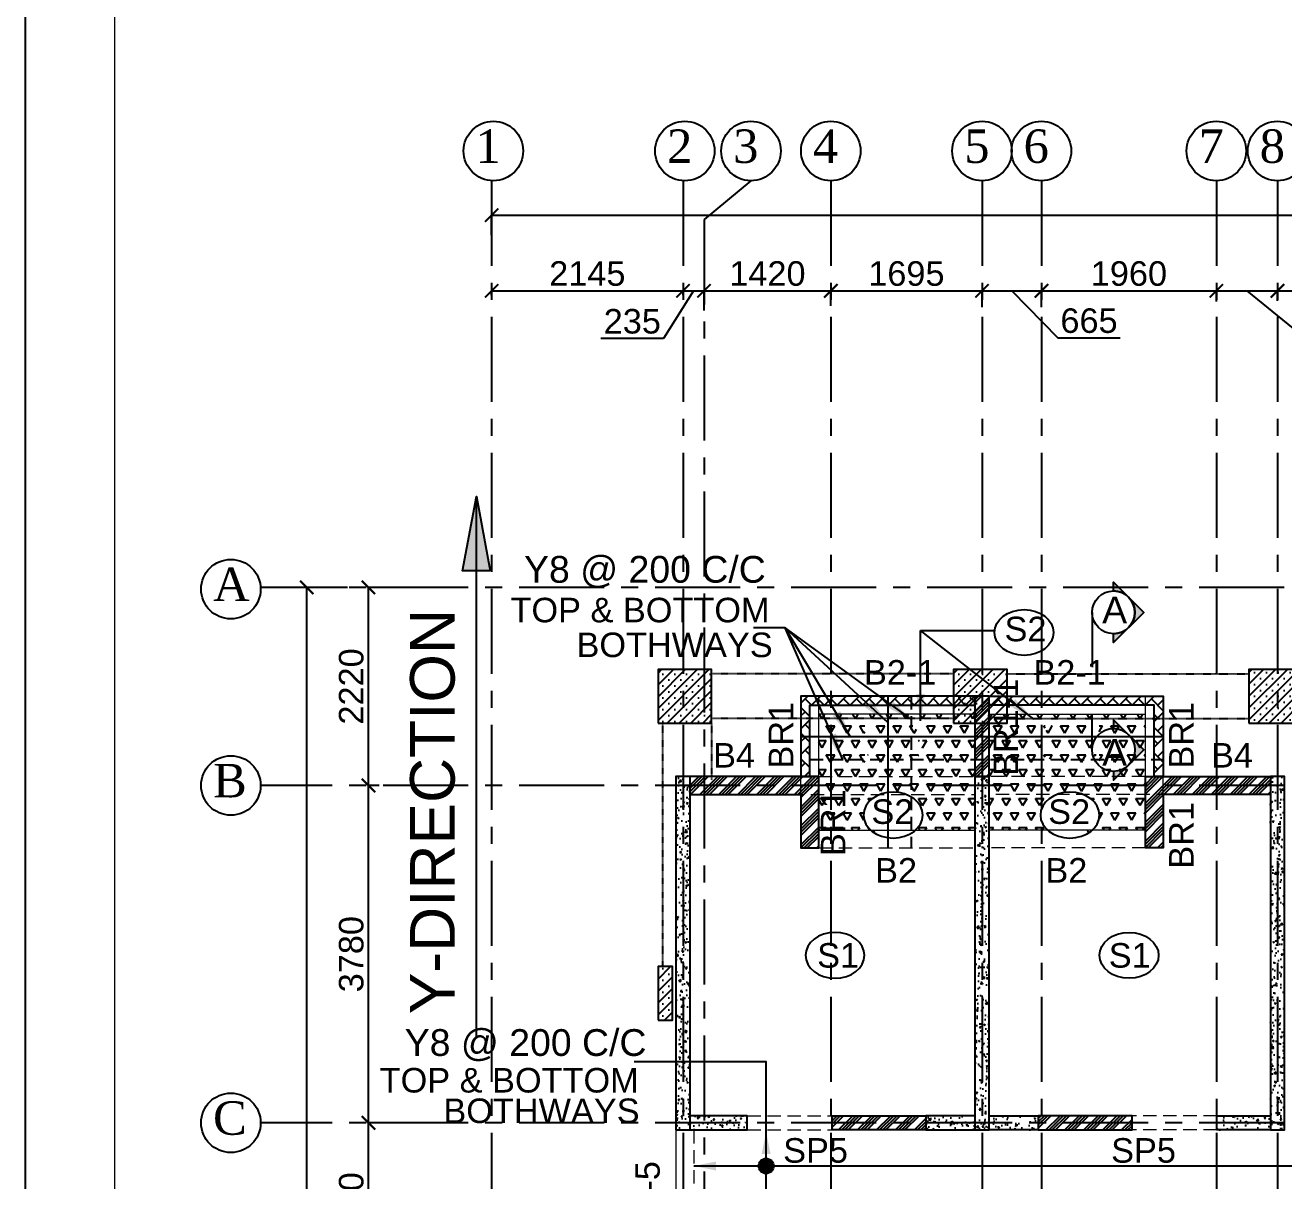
# Model space of a CAD drawing. Header units: inches. Extents: x 278200 to 407749, y -182622 to -96622.
# Drawn here: x 278200 to 292302, y -145623 to -132674 of the extents above; entities that cross this region are included whole.
import ezdxf
from ezdxf.enums import TextEntityAlignment as Align

# ---------------------------------------------------------------- set-up
doc = ezdxf.new("R2010")
doc.units = ezdxf.units.IN
doc.header["$MEASUREMENT"] = 0
for name, pattern in [('CENTER', [50.8, 31.75, -6.35, 6.35, -6.35]), ('DASHED2', [9.525, 6.35, -3.175]), ('Hidden', [3, 2, -1])]:
    doc.linetypes.add(name, pattern=pattern)
for name, color, linetype in [('160 R.C. WALL HAT', 8, 'Continuous'), ('160 R.C.WALL', 6, 'Continuous'), ('2', 5, 'Continuous'), ('5', 2, 'Continuous'), ('AR-Column', 40, 'Continuous'), ('AR-Hidden', 251, 'DASHED2'), ('ARROW', 5, 'Continuous'), ('BAL. PARAPET WALL', 4, 'Continuous'), ('BEAM TEXT', 4, 'Continuous'), ('DIM', 251, 'Continuous'), ('GIRD CIR', 1, 'Continuous'), ('GIRD TEXT', 4, 'Continuous'), ('GRID', 8, 'CENTER'), ('GRID DIM', 4, 'Continuous'), ('NON S.WALL HATCH', 8, 'Continuous'), ('NON STRUC R.C.WALL', 6, 'Continuous'), ('NON.STRUC.R.C.WALLS', 1, 'Continuous'), ('PARAPET WALL', 4, 'Continuous'), ('SEC TXT', 11, 'Continuous'), ('SECOND FLOOR BEAM', 6, 'Continuous'), ('Section', 1, 'Continuous'), ('SLAB ARROW', 5, 'Continuous'), ('SPANRAL BEAM', 3, 'Continuous'), ('SUNKEN', 8, 'Continuous')]:
    doc.layers.add(name, color=color, linetype=linetype)
for name, color, linetype, lineweight in [('BEAMS', 3, 'Continuous', 0), ('JKEC COLHAT', 2, 'Continuous', 20), ('SLAB CIR', 1, 'Continuous', 25), ('SLAB REIN', 31, 'Continuous', 0), ('SLAB TXT', 3, 'Continuous', 0), ('TEXT1', 3, 'Continuous', 20)]:
    doc.layers.add(name, color=color, linetype=linetype, lineweight=lineweight)
doc.styles.add('T 200', font='sanss___.ttf')
doc.styles.add('T200', font='sanss___.ttf', dxfattribs={"height": 275})
doc.styles.add('T300', font='sanss___.ttf', dxfattribs={"height": 350})
doc.styles.add('T400', font='romantic.ttf')
doc.dimstyles.new('T 300', dxfattribs={"dimtxt": 275, "dimasz": 150, "dimexe": 1, "dimexo": 0, "dimgap": 50, "dimtad": 1, "dimdec": 0, "dimrnd": 5, "dimdsep": 46, "dimtxsty": 'T200', "dimblk": 'ARCHTICK', "dimcen": 2.5, "dimdle": 1, "dimclrd": 5, "dimclre": 253, "dimclrt": 4, "dimadec": 0, "dimazin": 0, "dimtfac": 1, "dimtdec": 0, "dimtmove": 2, "dimatfit": 3, "dimfxl": 0, "dimarcsym": 0})
pattern_1 = [(60, (2581941.19, -367452.33), (-93.75, 162.379763), [93.75, -93.75]), (120, (2581941.19, -367452.33), (-187.5, 1e-07), [93.75, -93.75]), (0, (2581894.31, -367371.14), (93.75, 162.379763), [93.75, -93.75])]
pattern_2 = [(45, (2626358.34, -262274.72), (-106.066017, 106.066017), []), (45, (2626393.7, -262274.72), (-106.066017, 106.066017), []), (45, (2626429.05, -262274.72), (-106.066017, 106.066017), []), (45, (2626464.41, -262274.72), (-106.066017, 106.066017), [])]
pattern_3 = [(315, (785522.01, 1984864.57), (143.684098, -4e-14), [304.8, -101.6]), (45, (785593.85, 1984792.73), (143.684098, -4e-14), [304.8, -101.6])]
pattern_4 = [(50, (2464819.82, 90702.12), (179.315046, -15.688034), [18.75, -206.25]), (355, (2464819.82, 90702.12), (-34.687833, 188.048033), [15, -165]), (100.4514445, (2464834.76, 90700.82), (144.627212, 172.359998), [15.935048, -175.285528]), (46.1842, (2464819.82, 90752.12), (266.810333, -41.37982), [28.125, -309.375]), (96.635635, (2464842.05, 90748.67), (233.665486, 243.52965), [23.902586, -262.92844]), (351.184164, (2464819.82, 90752.12), (233.665486, 243.52965), [22.5, -247.5]), (21, (2464844.82, 90739.62), (149.226763, -100.654723), [18.75, -206.25]), (326, (2464844.82, 90739.62), (60.828833, 181.287511), [15, -165]), (71.451445, (2464857.25, 90731.23), (210.055594, 80.632788), [15.935047, -175.285528]), (37.5, (2464819.816, 90702.12), (3.0399638, 83.2234635), [0, -163, 0, -167.5, 0, -165.625]), (7.5, (2464819.82, 90702.12), (65.7673844, 98.602928), [0, -95.5, 0, -159.25, 0, -63.125]), (327.5, (2464764.066, 90702.12), (133.455609, -5.638718), [0, -62.5, 0, -195, 0, -258.75]), (317.5, (2464739.07, 90702.12), (145.7965423, 25.0262456), [0, -81.25, 0, -129.5, 0, -183.75])]
pattern_5 = [(45, (-131825.64, 74440.45), (-66.29126, 66.29126), []), (45, (-131759.35, 74440.45), (-66.29126, 66.29126), [0, -93.75])]
pattern_6 = [(45, (-131825.64, 75915.45), (-66.29126, 66.29126), []), (45, (-131759.35, 75915.45), (-66.29126, 66.29126), [0, -93.75])]

# ---------------------------------------------------------------- blocks, each defined once
blk = doc.blocks.new('_ARCHTICK')
at = {"color": 0, "linetype": 'ByBlock', "const_width": 0.15}
blk.add_lwpolyline([(-0.5, -0.5), (0.5, 0.5)], dxfattribs=at)
blk = doc.blocks.new('*D681')
at = {"layer": 'Defpoints', "color": 0}
for p in [(366494, -134803), (283426, -135028, 15), (366494, -135028, 15)]:
    blk.add_point(p, dxfattribs=at)
at = {"layer": 'GRID DIM', "color": 5, "lineweight": -2}
blk.add_line((283425, -134803), (366495, -134803), dxfattribs=at)
at = {"layer": 'GRID DIM', "color": 253, "lineweight": -2}
for p, q in [((283426, -135028), (283426, -134802)), ((366494, -135028), (366494, -134802))]:
    blk.add_line(p, q, dxfattribs=at)
at = {"layer": 'GRID DIM', "color": 5, "lineweight": -2, "xscale": 150, "yscale": 150, "zscale": 150, "rotation": 180}
blk.add_blockref('_ARCHTICK', (283426, -134803), dxfattribs=at)
at = {"layer": 'GRID DIM', "color": 5, "lineweight": -2, "xscale": 150, "yscale": 150, "zscale": 150}
blk.add_blockref('_ARCHTICK', (366494, -134803), dxfattribs=at)
at = {"layer": 'GRID DIM', "color": 4, "insert": (324960, -134611), "char_height": 275, "attachment_point": 5, "style": 'T200'}
blk.add_mtext('83070', dxfattribs=at)
blk = doc.blocks.new('*D682')
at = {"layer": 'Defpoints', "color": 0}
for p in [(285571, -135651), (283426, -135699, 15), (285571, -135699, 15)]:
    blk.add_point(p, dxfattribs=at)
at = {"layer": 'GRID DIM', "color": 5, "lineweight": -2}
blk.add_line((283425, -135651), (285572, -135651), dxfattribs=at)
at = {"layer": 'GRID DIM', "color": 253, "lineweight": -2}
for p, q in [((283426, -135699), (283426, -135650)), ((285571, -135699), (285571, -135650))]:
    blk.add_line(p, q, dxfattribs=at)
at = {"layer": 'GRID DIM', "color": 5, "lineweight": -2, "xscale": 150, "yscale": 150, "zscale": 150, "rotation": 180}
blk.add_blockref('_ARCHTICK', (283426, -135651), dxfattribs=at)
at = {"layer": 'GRID DIM', "color": 5, "lineweight": -2, "xscale": 150, "yscale": 150, "zscale": 150}
blk.add_blockref('_ARCHTICK', (285571, -135651), dxfattribs=at)
at = {"layer": 'GRID DIM', "color": 4, "insert": (284498, -135459), "char_height": 275, "attachment_point": 5, "style": 'T200'}
blk.add_mtext('2145', dxfattribs=at)
blk = doc.blocks.new('*D683')
at = {"layer": 'Defpoints', "color": 0}
for p in [(285806, -135651), (285571, -135699, 15), (285806, -135872, 15)]:
    blk.add_point(p, dxfattribs=at)
at = {"layer": 'GRID DIM', "color": 5, "lineweight": -2}
for p, q in [((285688, -135651), (285352, -136186)), ((285570, -135651), (285807, -135651)), ((285352, -136186), (284651, -136186))]:
    blk.add_line(p, q, dxfattribs=at)
at = {"layer": 'GRID DIM', "color": 253, "lineweight": -2}
for p, q in [((285571, -135699), (285571, -135650)), ((285806, -135872), (285806, -135650))]:
    blk.add_line(p, q, dxfattribs=at)
at = {"layer": 'GRID DIM', "color": 5, "lineweight": -2, "xscale": 150, "yscale": 150, "zscale": 150, "rotation": 180}
blk.add_blockref('_ARCHTICK', (285571, -135651), dxfattribs=at)
at = {"layer": 'GRID DIM', "color": 5, "lineweight": -2, "xscale": 150, "yscale": 150, "zscale": 150}
blk.add_blockref('_ARCHTICK', (285806, -135651), dxfattribs=at)
at = {"layer": 'GRID DIM', "color": 4, "insert": (285002, -135994), "char_height": 275, "attachment_point": 5, "style": 'T200'}
blk.add_mtext('235', dxfattribs=at)
blk = doc.blocks.new('*D684')
at = {"layer": 'Defpoints', "color": 0}
for p in [(287226, -135651), (285806, -135872, 15), (287226, -135819, 15)]:
    blk.add_point(p, dxfattribs=at)
at = {"layer": 'GRID DIM', "color": 5, "lineweight": -2}
blk.add_line((285805, -135651), (287227, -135651), dxfattribs=at)
at = {"layer": 'GRID DIM', "color": 253, "lineweight": -2}
for p, q in [((285806, -135872), (285806, -135650)), ((287226, -135819), (287226, -135650))]:
    blk.add_line(p, q, dxfattribs=at)
at = {"layer": 'GRID DIM', "color": 5, "lineweight": -2, "xscale": 150, "yscale": 150, "zscale": 150, "rotation": 180}
blk.add_blockref('_ARCHTICK', (285806, -135651), dxfattribs=at)
at = {"layer": 'GRID DIM', "color": 5, "lineweight": -2, "xscale": 150, "yscale": 150, "zscale": 150}
blk.add_blockref('_ARCHTICK', (287226, -135651), dxfattribs=at)
at = {"layer": 'GRID DIM', "color": 4, "insert": (286516, -135459), "char_height": 275, "attachment_point": 5, "style": 'T200'}
blk.add_mtext('1420', dxfattribs=at)
blk = doc.blocks.new('*D685')
at = {"layer": 'Defpoints', "color": 0}
for p in [(288921, -135651), (287226, -135819, 15), (288921, -135835, 15)]:
    blk.add_point(p, dxfattribs=at)
at = {"layer": 'GRID DIM', "color": 5, "lineweight": -2}
blk.add_line((287225, -135651), (288922, -135651), dxfattribs=at)
at = {"layer": 'GRID DIM', "color": 253, "lineweight": -2}
for p, q in [((287226, -135819), (287226, -135650)), ((288921, -135835), (288921, -135650))]:
    blk.add_line(p, q, dxfattribs=at)
at = {"layer": 'GRID DIM', "color": 5, "lineweight": -2, "xscale": 150, "yscale": 150, "zscale": 150, "rotation": 180}
blk.add_blockref('_ARCHTICK', (287226, -135651), dxfattribs=at)
at = {"layer": 'GRID DIM', "color": 5, "lineweight": -2, "xscale": 150, "yscale": 150, "zscale": 150}
blk.add_blockref('_ARCHTICK', (288921, -135651), dxfattribs=at)
at = {"layer": 'GRID DIM', "color": 4, "insert": (288073, -135459), "char_height": 275, "attachment_point": 5, "style": 'T200'}
blk.add_mtext('1695', dxfattribs=at)
blk = doc.blocks.new('*D686')
at = {"layer": 'Defpoints', "color": 0}
for p in [(289586, -135651), (288921, -135835, 15), (289586, -135835, 15)]:
    blk.add_point(p, dxfattribs=at)
at = {"layer": 'GRID DIM', "color": 5, "lineweight": -2}
for p, q in [((288920, -135651), (289587, -135651)), ((289253, -135651), (289771, -136178)), ((289771, -136178), (290468, -136178))]:
    blk.add_line(p, q, dxfattribs=at)
at = {"layer": 'GRID DIM', "color": 253, "lineweight": -2}
for p, q in [((288921, -135835), (288921, -135650)), ((289586, -135835), (289586, -135650))]:
    blk.add_line(p, q, dxfattribs=at)
at = {"layer": 'GRID DIM', "color": 5, "lineweight": -2, "xscale": 150, "yscale": 150, "zscale": 150, "rotation": 180}
blk.add_blockref('_ARCHTICK', (288921, -135651), dxfattribs=at)
at = {"layer": 'GRID DIM', "color": 5, "lineweight": -2, "xscale": 150, "yscale": 150, "zscale": 150}
blk.add_blockref('_ARCHTICK', (289586, -135651), dxfattribs=at)
at = {"layer": 'GRID DIM', "color": 4, "insert": (290119, -135987), "char_height": 275, "attachment_point": 5, "style": 'T200'}
blk.add_mtext('665', dxfattribs=at)
blk = doc.blocks.new('*D687')
at = {"layer": 'Defpoints', "color": 0}
for p in [(291546, -135651), (291546, -135772, 15), (289586, -135835, 15)]:
    blk.add_point(p, dxfattribs=at)
at = {"layer": 'GRID DIM', "color": 5, "lineweight": -2}
blk.add_line((289585, -135651), (291547, -135651), dxfattribs=at)
at = {"layer": 'GRID DIM', "color": 253, "lineweight": -2}
for p, q in [((289586, -135835), (289586, -135650)), ((291546, -135772), (291546, -135650))]:
    blk.add_line(p, q, dxfattribs=at)
at = {"layer": 'GRID DIM', "color": 5, "lineweight": -2, "xscale": 150, "yscale": 150, "zscale": 150, "rotation": 180}
blk.add_blockref('_ARCHTICK', (289586, -135651), dxfattribs=at)
at = {"layer": 'GRID DIM', "color": 5, "lineweight": -2, "xscale": 150, "yscale": 150, "zscale": 150}
blk.add_blockref('_ARCHTICK', (291546, -135651), dxfattribs=at)
at = {"layer": 'GRID DIM', "color": 4, "insert": (290566, -135459), "char_height": 275, "attachment_point": 5, "style": 'T200'}
blk.add_mtext('1960', dxfattribs=at)
blk = doc.blocks.new('*D688')
at = {"layer": 'Defpoints', "color": 0}
for p in [(292231, -135651), (291546, -135772, 15), (292231, -135763, 15)]:
    blk.add_point(p, dxfattribs=at)
at = {"layer": 'GRID DIM', "color": 5, "lineweight": -2}
for p, q in [((291545, -135651), (292232, -135651)), ((291888, -135651), (292405, -136072)), ((292405, -136072), (293103, -136072))]:
    blk.add_line(p, q, dxfattribs=at)
at = {"layer": 'GRID DIM', "color": 253, "lineweight": -2}
for p, q in [((291546, -135772), (291546, -135650)), ((292231, -135763), (292231, -135650))]:
    blk.add_line(p, q, dxfattribs=at)
at = {"layer": 'GRID DIM', "color": 5, "lineweight": -2, "xscale": 150, "yscale": 150, "zscale": 150, "rotation": 180}
blk.add_blockref('_ARCHTICK', (291546, -135651), dxfattribs=at)
at = {"layer": 'GRID DIM', "color": 5, "lineweight": -2, "xscale": 150, "yscale": 150, "zscale": 150}
blk.add_blockref('_ARCHTICK', (292231, -135651), dxfattribs=at)
at = {"layer": 'GRID DIM', "color": 4, "insert": (292754, -135880), "char_height": 275, "attachment_point": 5, "style": 'T200'}
blk.add_mtext('685', dxfattribs=at)
blk = doc.blocks.new('*D689')
at = {"layer": 'Defpoints', "color": 0}
for p in [(293471, -135651), (292231, -135763, 15), (293471, -135858, 15)]:
    blk.add_point(p, dxfattribs=at)
at = {"layer": 'GRID DIM', "color": 5, "lineweight": -2}
blk.add_line((292230, -135651), (293472, -135651), dxfattribs=at)
at = {"layer": 'GRID DIM', "color": 253, "lineweight": -2}
for p, q in [((292231, -135763), (292231, -135650)), ((293471, -135858), (293471, -135650))]:
    blk.add_line(p, q, dxfattribs=at)
at = {"layer": 'GRID DIM', "color": 5, "lineweight": -2, "xscale": 150, "yscale": 150, "zscale": 150, "rotation": 180}
blk.add_blockref('_ARCHTICK', (292231, -135651), dxfattribs=at)
at = {"layer": 'GRID DIM', "color": 5, "lineweight": -2, "xscale": 150, "yscale": 150, "zscale": 150}
blk.add_blockref('_ARCHTICK', (293471, -135651), dxfattribs=at)
at = {"layer": 'GRID DIM', "color": 4, "insert": (292851, -135459), "char_height": 275, "attachment_point": 5, "style": 'T200'}
blk.add_mtext('1240', dxfattribs=at)
blk = doc.blocks.new('*D746')
at = {"layer": 'Defpoints', "color": 0}
for p in [(281355, -138974), (281812, -138974, 15), (281812, -162624, 15)]:
    blk.add_point(p, dxfattribs=at)
at = {"layer": 'GRID DIM', "color": 253, "lineweight": -2}
for p, q in [((281812, -138974), (281354, -138974)), ((281812, -162624), (281354, -162624))]:
    blk.add_line(p, q, dxfattribs=at)
at = {"layer": 'GRID DIM', "color": 5, "lineweight": -2}
blk.add_line((281355, -162625), (281355, -138973), dxfattribs=at)
at = {"layer": 'GRID DIM', "color": 5, "lineweight": -2, "xscale": 150, "yscale": 150, "zscale": 150}
for p, rotation in [((281355, -138974), 90), ((281355, -162624), 270)]:
    blk.add_blockref('_ARCHTICK', p, dxfattribs=dict(at, rotation=rotation))
at = {"layer": 'GRID DIM', "color": 4, "insert": (281163, -150799), "char_height": 275, "attachment_point": 5, "rotation": 90, "style": 'T200'}
blk.add_mtext('23650', dxfattribs=at)
blk = doc.blocks.new('*D757')
at = {"layer": 'Defpoints', "color": 0}
for p in [(282046, -144974), (282340, -144974, 15), (282190, -146934, 15)]:
    blk.add_point(p, dxfattribs=at)
at = {"layer": 'GRID DIM', "color": 253, "lineweight": -2}
for p, q in [((282340, -144974), (282045, -144974)), ((282190, -146934), (282045, -146934))]:
    blk.add_line(p, q, dxfattribs=at)
at = {"layer": 'GRID DIM', "color": 5, "lineweight": -2}
blk.add_line((282046, -146935), (282046, -144973), dxfattribs=at)
at = {"layer": 'GRID DIM', "color": 5, "lineweight": -2, "xscale": 150, "yscale": 150, "zscale": 150}
for p, rotation in [((282046, -144974), 90), ((282046, -146934), 270)]:
    blk.add_blockref('_ARCHTICK', p, dxfattribs=dict(at, rotation=rotation))
at = {"layer": 'GRID DIM', "color": 4, "insert": (281854, -145954), "char_height": 275, "attachment_point": 5, "rotation": 90, "style": 'T200'}
blk.add_mtext('1960', dxfattribs=at)
blk = doc.blocks.new('*D758')
at = {"layer": 'Defpoints', "color": 0}
for p in [(282046, -141194), (282167, -141194, 15), (282340, -144974, 15)]:
    blk.add_point(p, dxfattribs=at)
at = {"layer": 'GRID DIM', "color": 253, "lineweight": -2}
for p, q in [((282167, -141194), (282045, -141194)), ((282340, -144974), (282045, -144974))]:
    blk.add_line(p, q, dxfattribs=at)
at = {"layer": 'GRID DIM', "color": 5, "lineweight": -2}
blk.add_line((282046, -144975), (282046, -141193), dxfattribs=at)
at = {"layer": 'GRID DIM', "color": 5, "lineweight": -2, "xscale": 150, "yscale": 150, "zscale": 150}
for p, rotation in [((282046, -141194), 90), ((282046, -144974), 270)]:
    blk.add_blockref('_ARCHTICK', p, dxfattribs=dict(at, rotation=rotation))
at = {"layer": 'GRID DIM', "color": 4, "insert": (281854, -143084), "char_height": 275, "attachment_point": 5, "rotation": 90, "style": 'T200'}
blk.add_mtext('3780', dxfattribs=at)
blk = doc.blocks.new('*D759')
at = {"layer": 'Defpoints', "color": 0}
for p in [(282046, -138974), (282231, -138974, 15), (282167, -141194, 15)]:
    blk.add_point(p, dxfattribs=at)
at = {"layer": 'GRID DIM', "color": 253, "lineweight": -2}
for p, q in [((282231, -138974), (282045, -138974)), ((282167, -141194), (282045, -141194))]:
    blk.add_line(p, q, dxfattribs=at)
at = {"layer": 'GRID DIM', "color": 5, "lineweight": -2}
blk.add_line((282046, -141195), (282046, -138973), dxfattribs=at)
at = {"layer": 'GRID DIM', "color": 5, "lineweight": -2, "xscale": 150, "yscale": 150, "zscale": 150}
for p, rotation in [((282046, -138974), 90), ((282046, -141194), 270)]:
    blk.add_blockref('_ARCHTICK', p, dxfattribs=dict(at, rotation=rotation))
at = {"layer": 'GRID DIM', "color": 4, "insert": (281854, -140084), "char_height": 275, "attachment_point": 5, "rotation": 90, "style": 'T200'}
blk.add_mtext('2220', dxfattribs=at)
blk = doc.blocks.new('A$C02A55DAE')
at = {"layer": 'NON S.WALL HATCH'}
h = blk.add_hatch(dxfattribs=at)
h.set_pattern_fill('SACNCR', color=256, scale=1000)
h.set_pattern_definition(pattern_5)
h.paths.add_polyline_path([(30, 600), (630, 600), (630, 1200), (30, 1200)])
h = blk.add_hatch(dxfattribs=at)
h.set_pattern_fill('SACNCR', color=256, scale=1000)
h.set_pattern_definition(pattern_5)
h.paths.add_polyline_path([(3340, 600), (3940, 600), (3940, 1200), (3340, 1200)])
h = blk.add_hatch(dxfattribs=at)
h.set_pattern_fill('SACNCR', color=256, scale=1000)
h.set_pattern_definition(pattern_6)
h.paths.add_polyline_path([(6650, 600), (7250, 600), (7250, 1200), (6650, 1200)])
h = blk.add_hatch(dxfattribs=at)
h.set_pattern_fill('SACNCR', color=256, scale=1000)
h.set_pattern_definition(pattern_6)
h.paths.add_polyline_path([(30, -2730), (190, -2730), (190, -2130), (30, -2130)])
at = {"layer": 'AR-Column', "color": 4, "elevation": -29}
for points in [[(30, 600), (630, 600), (630, 1200), (30, 1200)], [(3340, 600), (3940, 600), (3940, 1200), (3340, 1200)], [(6650, 600), (7250, 600), (7250, 1200), (6650, 1200)], [(30, -2730), (190, -2730), (190, -2130), (30, -2130)]]:
    blk.add_lwpolyline(points, close=True, dxfattribs=at)
at = {"layer": 'AR-Hidden', "ltscale": 0.009}
for p, q in [((3340, 1150, -29), (630, 1150, -29)), ((3940, 1150, -29), (6650, 1150, -29)), ((80, 600, -29), (80, -2130, -29)), ((3340, 650, -29), (630, 650, -29)), ((630, 600, -29), (630, -40, -29)), ((3940, 650, -29), (6650, 650, -29))]:
    blk.add_line(p, q, dxfattribs=at)

msp = doc.modelspace()

# ---------------------------------------------------------------- hatches: boundary and pattern name
at = {"layer": '160 R.C. WALL HAT'}
h = msp.add_hatch(dxfattribs=at)
h.set_pattern_fill('AR-CONC', color=256, scale=25)
h.set_pattern_definition(pattern_4)
h.paths.add_polyline_path([(285650.7, -141093.7), (285490.7, -141093.7), (285490.7, -145053.7), (285650.7, -145053.7)])
h = msp.add_hatch(dxfattribs=at)
h.set_pattern_fill('AR-CONC', color=256, scale=25)
h.set_pattern_definition(pattern_4)
h.paths.add_polyline_path([(289000.7, -141093.7), (288840.7, -141093.7), (288840.7, -145053.7), (289000.7, -145053.7)])
h = msp.add_hatch(dxfattribs=at)
h.set_pattern_fill('AR-CONC', color=256, scale=25)
h.set_pattern_definition(pattern_4)
h.paths.add_polyline_path([(292150.7, -145053.7), (292310.7, -145053.7), (292310.7, -141093.7), (292150.7, -141093.7)])
h = msp.add_hatch(dxfattribs=at)
h.set_pattern_fill('AR-CONC', color=256, scale=25)
h.set_pattern_definition(pattern_4)
h.paths.add_polyline_path([(286270.7, -144893.7), (285650.7, -144893.7), (285650.7, -145053.7), (286270.7, -145053.7)])
h = msp.add_hatch(dxfattribs=at)
h.set_pattern_fill('AR-CONC', color=256, scale=25)
h.set_pattern_definition(pattern_4)
h.paths.add_polyline_path([(288840.7, -145053.7), (288840.7, -144893.7), (288290.7, -144893.7), (288290.7, -145053.7)])
h = msp.add_hatch(dxfattribs=at)
h.set_pattern_fill('AR-CONC', color=256, scale=25)
h.set_pattern_definition(pattern_4)
h.paths.add_polyline_path([(289550.7, -145053.7), (289550.7, -144893.7), (289000.7, -144893.7), (289000.7, -145053.7)])
h = msp.add_hatch(dxfattribs=at)
h.set_pattern_fill('AR-CONC', color=256, scale=25)
h.set_pattern_definition(pattern_4)
h.paths.add_polyline_path([(291550.7, -144893.7), (291550.7, -145053.7), (292150.7, -145053.7), (292150.7, -144893.7)])
at = {"layer": '2'}
msp.add_hatch(color=1, dxfattribs=at).paths.add_polyline_path([(283408.3, -138790.1), (283101.5, -138790.1), (283254.9, -137955.4)])
h = msp.add_hatch(color=7, dxfattribs=at)
h.dxf.hatch_style = 1
edge = h.paths.add_edge_path()
edge.add_arc((286501.4, -145457.2), 84.7, 0, 360)
at = {"layer": 'BAL. PARAPET WALL'}
h = msp.add_hatch(dxfattribs=at)
h.set_pattern_fill('AR-HBONE', color=256, angle=-90, style=0)
h.set_pattern_definition(pattern_3)
h.paths.add_polyline_path([(288840.7, -140293.7), (288840.7, -140193.7), (286890.7, -140193.7), (286890.7, -141093.7), (286990.7, -141093.7), (286990.7, -140293.7)])
h = msp.add_hatch(dxfattribs=at)
h.set_pattern_fill('AR-HBONE', color=256, angle=-90, style=0)
h.set_pattern_definition(pattern_3)
h.paths.add_polyline_path([(289000.7, -140293.7), (289000.7, -140193.7), (290950.7, -140193.7), (290950.7, -141093.7), (290850.7, -141093.7), (290850.7, -140293.7)])
at = {"layer": 'NON STRUC R.C.WALL'}
h = msp.add_hatch(dxfattribs=at)
h.set_pattern_fill('ANSI34', color=1, scale=200)
h.set_pattern_definition([(45, (2626358.34, -262314.72), (-106.066017, 106.066017), []), (45, (2626393.7, -262314.72), (-106.066017, 106.066017), []), (45, (2626429.05, -262314.72), (-106.066017, 106.066017), []), (45, (2626464.41, -262314.72), (-106.066017, 106.066017), [])])
h.paths.add_polyline_path([(288840.7, -141093.7), (289000.7, -141093.7), (289000.7, -140193.7), (288840.7, -140193.7)])
h = msp.add_hatch(dxfattribs=at)
h.set_pattern_fill('ANSI34', color=1, scale=200)
h.set_pattern_definition(pattern_2)
h.paths.add_polyline_path([(285650.7, -141293.7), (286890.7, -141293.7), (286890.7, -141893.7), (287090.7, -141893.7), (287090.7, -141093.7), (285650.7, -141093.7)])
h = msp.add_hatch(dxfattribs=at)
h.set_pattern_fill('ANSI34', color=1, scale=200)
h.set_pattern_definition(pattern_2)
h.paths.add_polyline_path([(292150.7, -141293.7), (290950.7, -141293.7), (290950.7, -141893.7), (290750.7, -141893.7), (290750.7, -141093.7), (292150.7, -141093.7)])
h = msp.add_hatch(dxfattribs=at)
h.set_pattern_fill('ANSI34', color=1, scale=200)
h.set_pattern_definition([(45, (2637503.61, -267474.85), (-106.066017, 106.066017), []), (45, (2637538.97, -267474.85), (-106.066017, 106.066017), []), (45, (2637574.33, -267474.85), (-106.066017, 106.066017), []), (45, (2637609.68, -267474.85), (-106.066017, 106.066017), [])])
h.paths.add_polyline_path([(287240.7, -144893.7), (288290.7, -144893.7), (288290.7, -145053.7), (287240.7, -145053.7)])
h = msp.add_hatch(dxfattribs=at)
h.set_pattern_fill('ANSI34', color=1, scale=200)
h.set_pattern_definition(pattern_2)
h.paths.add_polyline_path([(290600.7, -144893.7), (289550.7, -144893.7), (289550.7, -145053.7), (290600.7, -145053.7)])
at = {"layer": 'Section'}
h = msp.add_hatch(color=30, dxfattribs=at)
edge = h.paths.add_edge_path()
edge.add_line((290393.2, -139014.2), (290393.2, -138914.9))
edge.add_line((290393.2, -138914.9), (290732.2, -139253.9))
edge.add_line((290732.2, -139253.9), (290393.2, -139592.9))
edge.add_line((290393.2, -139592.9), (290393.2, -139493.6))
edge.add_arc((290393.2, -139253.9), 239.7, 270, 450)
h = msp.add_hatch(color=30, dxfattribs=at)
edge = h.paths.add_edge_path()
edge.add_line((290393.2, -141035.3), (290393.2, -141134.6))
edge.add_line((290393.2, -141134.6), (290732.2, -140795.6))
edge.add_line((290732.2, -140795.6), (290393.2, -140456.6))
edge.add_line((290393.2, -140456.6), (290393.2, -140555.9))
edge.add_arc((290393.2, -140795.6), 239.7, -90, 90, ccw=False)
at = {"layer": 'SUNKEN'}
h = msp.add_hatch(dxfattribs=at)
h.set_pattern_fill('TRIANG', color=256, scale=500)
h.set_pattern_definition(pattern_1)
h.paths.add_polyline_path([(288840.7, -140393.7), (287090.7, -140393.7), (287090.7, -141093.7), (288840.7, -141093.7)])
edge = h.paths.add_edge_path(flags=16)
edge.add_ellipse((287924.6, -140719.4), major_axis=(331, 0), ratio=0.77685, start_angle=0, end_angle=360, ccw=False)
h.paths.add_polyline_path([(288840.7, -141093.7), (287090.7, -141093.7), (287090.7, -141293.7), (288840.7, -141293.7)])
h.paths.add_polyline_path([(287609.2, -140937.5), (288214.3, -140937.5), (288214.3, -140506.4), (287609.2, -140506.4)], flags=16)
h.paths.add_polyline_path([(288066.3, -141293.7), (288070.8, -141295.3), (288082.5, -141300), (288093.9, -141305.1), (288105.1, -141310.5), (288116, -141316.2), (288126.6, -141322.3), (288136.8, -141328.7), (288146.8, -141335.4), (288156.3, -141342.4), (288165.6, -141349.7), (288174.4, -141357.3), (288182.8, -141365.2), (288190.9, -141373.3), (288198.5, -141381.6), (288205.6, -141390.2), (288212.4, -141399), (288218.7, -141407.9), (288224.5, -141417.1), (288229.8, -141426.5), (288234.7, -141436), (288239, -141445.6), (288242.9, -141455.4), (288246.3, -141465.3), (288249.1, -141475.3), (288251.5, -141485.3), (288253.3, -141495.4), (288254.6, -141505.6), (288255.4, -141515.8), (288255.6, -141526), (288255.4, -141536.3), (288254.6, -141546.5), (288253.3, -141556.7), (288251.5, -141566.8), (288249.1, -141576.8), (288246.3, -141586.8), (288242.9, -141596.7), (288239, -141606.5), (288234.7, -141616.1), (288229.8, -141625.6), (288224.5, -141635), (288218.7, -141644.2), (288212.4, -141653.1), (288205.6, -141661.9), (288198.5, -141670.5), (288190.9, -141678.8), (288182.8, -141686.9), (288174.4, -141694.8), (288165.6, -141702.4), (288156.3, -141709.7), (288146.8, -141716.7), (288136.8, -141723.4), (288126.6, -141729.8), (288119.8, -141693.7), (288840.7, -141693.7), (288840.7, -141293.7)])
h.paths.add_polyline_path([(287778.5, -141295.3), (287783, -141293.7), (287090.7, -141293.7), (287090.7, -141693.7), (287729.5, -141693.7), (287722.7, -141729.8), (287712.4, -141723.4), (287702.5, -141716.7), (287692.9, -141709.7), (287683.7, -141702.4), (287674.9, -141694.8), (287666.4, -141686.9), (287658.4, -141678.8), (287650.8, -141670.5), (287643.6, -141661.9), (287636.9, -141653.1), (287630.6, -141644.2), (287624.8, -141635), (287619.5, -141625.6), (287614.6, -141616.1), (287610.2, -141606.5), (287606.4, -141596.7), (287603, -141586.8), (287600.2, -141576.8), (287597.8, -141566.8), (287596, -141556.7), (287594.7, -141546.5), (287593.9, -141536.3), (287593.6, -141526), (287593.9, -141515.8), (287594.7, -141505.6), (287596, -141495.4), (287597.8, -141485.3), (287600.2, -141475.3), (287603, -141465.3), (287606.4, -141455.4), (287610.2, -141445.6), (287614.6, -141436), (287619.5, -141426.5), (287624.8, -141417.1), (287630.6, -141407.9), (287636.9, -141399), (287643.6, -141390.2), (287650.8, -141381.6), (287658.4, -141373.3), (287666.4, -141365.2), (287674.9, -141357.3), (287683.7, -141349.7), (287692.9, -141342.4), (287702.5, -141335.4), (287712.4, -141328.7), (287722.7, -141322.3), (287733.3, -141316.2), (287744.2, -141310.5), (287755.3, -141305.1), (287766.8, -141300)])
h = msp.add_hatch(dxfattribs=at)
h.set_pattern_fill('TRIANG', color=256, scale=500)
h.set_pattern_definition(pattern_1)
h.paths.add_polyline_path([(289000.7, -140393.7), (290750.7, -140393.7), (290750.7, -141093.7), (289000.7, -141093.7)])
edge = h.paths.add_edge_path(flags=16)
edge.add_ellipse((289916.7, -140719.4), major_axis=(-331, 0), ratio=0.77685, start_angle=0, end_angle=360)
h.paths.add_polyline_path([(289000.7, -141093.7), (290750.7, -141093.7), (290750.7, -141293.7), (289000.7, -141293.7)])
h.paths.add_polyline_path([(290232.2, -140937.5), (289627.1, -140937.5), (289627.1, -140506.4), (290232.2, -140506.4)], flags=16)
h.paths.add_polyline_path([(290106, -141730.4), (290100.2, -141693.7), (290750.7, -141693.7), (290750.7, -141293.7), (290046.8, -141293.7), (290054.6, -141296.6), (290065.3, -141301), (290075.8, -141305.8), (290086.1, -141310.8), (290096.2, -141316.1), (290106, -141321.7), (290115.5, -141327.6), (290124.8, -141333.7), (290133.7, -141340.1), (290142.4, -141346.7), (290150.7, -141353.6), (290158.7, -141360.8), (290166.3, -141368.1), (290173.6, -141375.7), (290180.5, -141383.4), (290187.1, -141391.4), (290193.3, -141399.5), (290199.1, -141407.8), (290204.4, -141416.3), (290209.4, -141424.9), (290214, -141433.7), (290218.2, -141442.6), (290221.9, -141451.5), (290225.2, -141460.6), (290228.1, -141469.8), (290230.5, -141479.1), (290232.5, -141488.4), (290234.1, -141497.8), (290235.2, -141507.2), (290235.9, -141516.6), (290236.1, -141526), (290235.9, -141535.5), (290235.2, -141544.9), (290234.1, -141554.3), (290232.5, -141563.7), (290230.5, -141573), (290228.1, -141582.3), (290225.2, -141591.5), (290221.9, -141600.5), (290218.2, -141609.5), (290214, -141618.4), (290209.4, -141627.2), (290204.4, -141635.8), (290199.1, -141644.3), (290193.3, -141652.6), (290187.1, -141660.7), (290180.5, -141668.7), (290173.6, -141676.4), (290166.3, -141684), (290158.7, -141691.3), (290150.7, -141698.5), (290142.4, -141705.3), (290133.7, -141712), (290124.8, -141718.4), (290115.5, -141724.5)])
h.paths.add_polyline_path([(289709.9, -141693.7), (289709.1, -141733.2), (289699.4, -141727.5), (289690, -141721.5), (289680.9, -141715.2), (289672.1, -141708.7), (289663.6, -141701.9), (289655.5, -141694.9), (289647.7, -141687.7), (289640.2, -141680.2), (289633.1, -141672.6), (289626.4, -141664.7), (289620, -141656.7), (289614, -141648.4), (289608.4, -141640), (289603.2, -141631.5), (289598.4, -141622.8), (289594.1, -141614), (289590.1, -141605.1), (289586.6, -141596), (289583.5, -141586.9), (289580.8, -141577.7), (289578.6, -141568.4), (289576.8, -141559), (289575.5, -141549.6), (289574.6, -141540.2), (289574.2, -141530.8), (289574.2, -141521.3), (289574.6, -141511.9), (289575.5, -141502.5), (289576.8, -141493.1), (289578.6, -141483.7), (289580.8, -141474.4), (289583.5, -141465.2), (289586.6, -141456.1), (289590.1, -141447), (289594.1, -141438.1), (289598.4, -141429.3), (289603.2, -141420.6), (289608.4, -141412.1), (289614, -141403.7), (289620, -141395.4), (289626.4, -141387.4), (289633.1, -141379.5), (289640.2, -141371.9), (289647.7, -141364.4), (289655.5, -141357.2), (289663.6, -141350.2), (289672.1, -141343.4), (289680.9, -141336.9), (289690, -141330.6), (289699.4, -141324.6), (289709.1, -141318.9), (289719, -141313.4), (289729.2, -141308.2), (289739.6, -141303.4), (289750.2, -141298.8), (289761.1, -141294.5), (289763.4, -141293.7), (289000.7, -141293.7), (289000.7, -141693.7)])

# ---------------------------------------------------------------- linework, layer by layer
at = {"layer": '160 R.C.WALL'}
for p, q in [((288840.7, -144893.7, 14.7), (288290.7, -144893.7, 14.7)), ((288290.7, -144893.7, 14.7), (288290.7, -145053.7, 14.7)), ((289000.7, -144893.7, 14.7), (289550.7, -144893.7, 14.7)), ((289550.7, -144893.7, 14.7), (289550.7, -145054.3, 14.7)), ((288290.7, -145053.7, 14.7), (288840.7, -145053.7, 14.7)), ((289550.7, -145053.7, 14.7), (289000.7, -145053.7, 14.7))]:
    msp.add_line(p, q, dxfattribs=at)
at = {"layer": '160 R.C.WALL', "elevation": 14.7}
for points in [[(285490.7, -145053.7), (285650.7, -145053.7), (285650.7, -141093.7), (285490.7, -141093.7)], [(288840.7, -145053.7), (289000.7, -145053.7), (289000.7, -141093.7), (288840.7, -141093.7)], [(292150.7, -145053.7), (292310.7, -145053.7), (292310.7, -141093.7), (292150.7, -141093.7)]]:
    msp.add_lwpolyline(points, close=True, dxfattribs=at)
for points in [[(285650.7, -145053.7), (286290.7, -145053.7), (286290.7, -144893.7), (285650.7, -144893.7)], [(292150.7, -145053.7), (291550.7, -145053.7), (291550.7, -144893.7), (292150.7, -144893.7)]]:
    msp.add_lwpolyline(points, dxfattribs=at)
at = {"layer": '2', "color": 1}
msp.add_line((283254.9, -144023.4), (283254.9, -137955.4), dxfattribs=at)
msp.add_lwpolyline([(283408.3, -138790.1), (283101.5, -138790.1), (283254.9, -137955.4), (283408.3, -138790.1)], dxfattribs=at)
at = {"layer": '2', "color": 7}
for points in [[(286451.4, -145323.7, 14.7), (286501.4, -145073.7, 14.7), (286551.4, -145323.7, 14.7)], [(285940.7, -145407.2, 14.7), (285690.7, -145457.2, 14.7), (285940.7, -145507.2, 14.7)]]:
    msp.add_solid(points, dxfattribs=at)
at = {"layer": '5', "ltscale": 75}
for p, q in [((287865.7, -140193.7, 14.7), (287865.7, -141893.7, 14.7)), ((286890.7, -140643.7, 14.7), (290950.7, -140643.7, 14.7))]:
    msp.add_line(p, q, dxfattribs=at)
at = {"layer": '5', "linetype": 'Hidden', "ltscale": 75}
for p, q in [((288125.4, -140193.7, 14.7), (288125.4, -141893.7, 14.7)), ((286990.7, -140903.5, 14.7), (290950.7, -140903.5, 14.7))]:
    msp.add_line(p, q, dxfattribs=at)
at = {"layer": 'BAL. PARAPET WALL', "elevation": 14.7}
for points in [[(288840.7, -140293.7), (288840.7, -140193.7), (286890.7, -140193.7), (286890.7, -141093.7), (286990.7, -141093.7), (286990.7, -140293.7), (288840.7, -140293.7)], [(289000.7, -140293.7), (289000.7, -140193.7), (290950.7, -140193.7), (290950.7, -141093.7), (290850.7, -141093.7), (290850.7, -140293.7), (289000.7, -140293.7)]]:
    msp.add_lwpolyline(points, dxfattribs=at)
at = {"layer": 'BEAMS', "color": 4, "linetype": 'Continuous', "ltscale": 0.01}
for p, q in [((286890.7, -141893.7, 14.7), (286890.7, -140193.7, 14.7)), ((288840.7, -140193.7, 14.7), (286890.7, -140193.7, 14.7)), ((287090.7, -141893.7, 14.7), (287090.7, -140193.7, 14.7)), ((289000.7, -140193.7, 14.7), (290950.7, -140193.7, 14.7)), ((290750.7, -141893.7, 14.7), (290750.7, -140193.7, 14.7)), ((290950.7, -141893.7, 14.7), (290950.7, -140193.7, 14.7)), ((288840.7, -140393.7, 14.7), (287090.7, -140393.7, 14.7)), ((289000.7, -140393.7, 14.7), (290750.7, -140393.7, 14.7)), ((285650.7, -141093.7, 14.7), (287090.7, -141093.7, 14.7)), ((292150.7, -141093.7, 14.7), (290923.6, -141093.7, 14.7)), ((287090.7, -141693.7, 14.7), (288840.7, -141693.7, 14.7)), ((290750.7, -141693.7, 14.7), (289000.7, -141693.7, 14.7)), ((285490.7, -145053.7, 14.7), (285490.7, -146853.7, 14.7))]:
    msp.add_line(p, q, dxfattribs=at)
at = {"layer": 'BEAMS', "linetype": 'Hidden', "ltscale": 75}
for p, q in [((287090.7, -141093.7, 14.7), (288840.7, -141093.7, 14.7)), ((290748.9, -141093.7, 14.7), (289000.7, -141093.7, 14.7)), ((285650.7, -141293.7, 14.7), (288840.7, -141293.7, 14.7)), ((292150.7, -141293.7, 14.7), (289000.7, -141293.7, 14.7)), ((287090.7, -141893.7, 14.7), (288840.7, -141893.7, 14.7)), ((290750.7, -141893.7, 14.7), (289000.7, -141893.7, 14.7)), ((286290.7, -144893.7, 14.7), (288290.7, -144893.7, 14.7)), ((291550.7, -144893.7, 14.7), (289550.7, -144893.7, 14.7)), ((285690.7, -145053.7, 14.7), (285690.7, -146853.7, 14.7)), ((286290.7, -145053.7, 14.7), (288290.7, -145053.7, 14.7)), ((291550.7, -145053.7, 14.7), (289550.7, -145053.7, 14.7))]:
    msp.add_line(p, q, dxfattribs=at)
at = {"layer": 'Defpoints', "ltscale": 0.2}
msp.add_lwpolyline([(278199.9, -182621.9), (400199.9, -182621.9), (400199.9, -96621.9), (278199.9, -96621.9)], close=True, dxfattribs=at)
at = {"layer": 'GIRD CIR'}
for centre in [(283445.7, -134084.2, 14.7), (285590.7, -134084.2, 14.7), (286331.5, -134084.2, 14.7), (287225.7, -134084.2, 14.7), (288920.7, -134084.2, 14.7), (289585.7, -134084.2, 14.7), (291545.7, -134084.2, 14.7), (292230.7, -134084.2, 14.7), (280504.4, -138993.8, 14.7), (280504.4, -141193.7, 14.7), (280504.4, -144973.7, 14.7)]:
    msp.add_circle(centre, 333.3, dxfattribs=at)
at = {"layer": 'GRID', "ltscale": 30}
for p, q in [((283425.7, -134417.5, 14.7), (283425.7, -165454.1, 14.7)), ((285570.7, -134417.5, 14.7), (285570.7, -165454.1, 14.7)), ((286331.5, -134417.5, 14.7), (285805.7, -134851.9, 14.7)), ((287225.7, -134417.5, 14.7), (287225.7, -165454.1, 14.7)), ((288920.7, -134417.5, 14.7), (288920.7, -165454.1, 14.7)), ((289585.7, -134417.5, 14.7), (289585.7, -165454.1, 14.7)), ((291545.7, -134417.5, 14.7), (291545.7, -165454.1, 14.7)), ((292230.7, -134417.5, 14.7), (292230.7, -165454.1, 14.7)), ((285805.7, -134851.9, 14.7), (285805.7, -165454.1, 14.7)), ((366982.1, -138973.8, 14.7), (280837.7, -138973.8, 14.7)), ((366982.1, -141193.7, 14.7), (280837.7, -141193.7, 14.7)), ((366982.1, -144973.7, 14.7), (280837.7, -144973.7, 14.7))]:
    msp.add_line(p, q, dxfattribs=at)
at = {"layer": 'JKEC COLHAT', "ltscale": 0.2}
msp.add_lwpolyline([(279199.9, -181621.9), (399199.9, -181621.9), (399199.9, -97621.9), (279199.9, -97621.9)], close=True, dxfattribs=at)
at = {"layer": 'NON.STRUC.R.C.WALLS', "elevation": 14.7}
for points in [[(288840.7, -141093.7), (289000.7, -141093.7), (289000.7, -140193.7), (288840.7, -140193.7)], [(287240.7, -144893.7), (288290.7, -144893.7), (288290.7, -145053.7), (287240.7, -145053.7)], [(290600.7, -144893.7), (289550.7, -144893.7), (289550.7, -145053.7), (290600.7, -145053.7)]]:
    msp.add_lwpolyline(points, close=True, dxfattribs=at)
for points in [[(285650.7, -141293.7), (286890.7, -141293.7), (286890.7, -141893.7), (287090.7, -141893.7), (287090.7, -141093.7), (285650.7, -141093.7)], [(292150.7, -141293.7), (290950.7, -141293.7), (290950.7, -141893.7), (290750.7, -141893.7), (290750.7, -141093.7), (292150.7, -141093.7)]]:
    msp.add_lwpolyline(points, dxfattribs=at)
at = {"layer": 'PARAPET WALL'}
for p, q in [((286890.7, -141893.7, 14.7), (287090.7, -141893.7, 14.7)), ((290950.7, -141893.7, 14.7), (290750.7, -141893.7, 14.7))]:
    msp.add_line(p, q, dxfattribs=at)
at = {"layer": 'Section', "color": 30}
for p, q in [((290153.5, -139253.9), (290153.5, -139868.4)), ((290153.5, -140795.6), (290153.5, -140393.7))]:
    msp.add_line(p, q, dxfattribs=at)
for points in [[(290393.2, -139014.2), (290393.2, -138914.9), (290732.2, -139253.9), (290393.2, -139592.9), (290393.2, -139493.6, 1)], [(290393.2, -141035.3), (290393.2, -141134.6), (290732.2, -140795.6), (290393.2, -140456.6), (290393.2, -140555.9, -1)]]:
    msp.add_lwpolyline(points, format="xyb", close=True, dxfattribs=at)
for centre in [(290393.2, -139253.9), (290393.2, -140795.6)]:
    msp.add_circle(centre, 239.7, dxfattribs=at)
at = {"layer": 'SLAB ARROW'}
for p, q in [((286501.4, -146853.7, 14.7), (286501.4, -145073.7, 14.7)), ((285690.7, -145457.2, 14.7), (318017.6, -145457.2, 14.7))]:
    msp.add_line(p, q, dxfattribs=at)
at = {"layer": 'SLAB ARROW', "elevation": 14.7}
msp.add_lwpolyline([(286501.4, -145073.7), (286501.4, -144291.1), (285023.4, -144291.1)], dxfattribs=at)
at = {"layer": 'SLAB ARROW'}
msp.add_circle((286501.4, -145457.2, 14.7), 84.7, dxfattribs=at)
at = {"layer": 'SLAB CIR'}
for centre in [(289391.3, -139479.5, -0.7), (290567.8, -143096.8, -0.7)]:
    msp.add_ellipse(centre, major_axis=(-331, 0), ratio=0.77685, dxfattribs=at)
at = {"layer": 'SLAB CIR', "extrusion": (0, 0, -1)}
for centre in [(287924.6, -141526, -0.7), (289905.1, -141526, -0.7), (287273.6, -143096.8, -0.7)]:
    msp.add_ellipse(centre, major_axis=(331, 0), ratio=0.77685, dxfattribs=at)

# ---------------------------------------------------------------- block references
at = {"layer": 'DIM', "color": 1}
msp.add_blockref('A$C02A55DAE', (285260.7, -141093.7, 29.5), dxfattribs=at)

# ---------------------------------------------------------------- texts
at = {"layer": 'BEAM TEXT', "style": 'T300'}
for s, p in [('B2-1', (287597.3, -140063.7)), ('B2-1', (289496, -140063.7)), ('B4', (285907.6, -140992.8)), ('B4', (291486.4, -140992.8)), ('B2', (287722.8, -142281.9)), ('B2', (289630.3, -142281.9))]:
    msp.add_text(s, height=275, dxfattribs=at).set_placement(p)
for s, p in [('BR1-1', (289324.2, -141086.1)), ('BR1', (286805.3, -141003.8)), ('BR1', (291290.6, -141003.8)), ('BR1', (287388.7, -141984.7)), ('BR1', (291290.6, -142126.1))]:
    msp.add_text(s, height=275, rotation=90, dxfattribs=at).set_placement(p)
at = {"layer": 'GIRD TEXT', "ltscale": 7, "style": 'T400'}
for s, p in [('1', (283246.2, -134217.5)), ('2', (285391.2, -134217.5)), ('3', (286132, -134217.5)), ('4', (287026.2, -134217.5)), ('5', (288721.2, -134217.5)), ('6', (289386.2, -134217.5)), ('7', (291346.2, -134217.5)), ('8', (292031.2, -134217.5)), ('A', (280304.9, -139127.1)), ('B', (280304.9, -141327)), ('C', (280304.9, -145107))]:
    msp.add_text(s, height=375, dxfattribs=at).set_placement(p)
at = {"layer": 'SEC TXT', "color": 4, "style": 'T300'}
for p in [(290406.2, -139226.7), (290406.2, -140822.8)]:
    msp.add_text('A', height=300, dxfattribs=at).set_placement(p, align=Align.MIDDLE_CENTER)
at = {"layer": 'SECOND FLOOR BEAM', "style": 'T300'}
msp.add_text('1B1-5', height=275, rotation=90, dxfattribs=at).set_placement((285309.6, -146428.1))
at = {"layer": 'SLAB REIN', "color": 3, "style": 'T200'}
for p in [(283789.2, -138921.8), (282452.5, -144224)]:
    msp.add_text('Y8 @ 200 C/C', height=300, dxfattribs=at).set_placement(p)
at = {"layer": 'SLAB REIN', "color": 30, "style": 'T200'}
for s, p in [('TOP & BOTTOM', (283637.5, -139365.5)), ('BOTHWAYS', (284376.9, -139755.3)), ('TOP & BOTTOM', (282171.6, -144634)), ('BOTHWAYS', (282885.4, -144976))]:
    msp.add_text(s, height=275, dxfattribs=at).set_placement(p)
at = {"layer": 'SLAB TXT', "style": 'T300'}
for s, p in [('S2', (289172.5, -139577.5)), ('S2', (287681, -141624)), ('S2', (289661.5, -141624)), ('S1', (287073.2, -143234.8)), ('S1', (290340.2, -143234.8))]:
    msp.add_text(s, height=275, dxfattribs=at).set_placement(p)
at = {"layer": 'SPANRAL BEAM', "style": 'T300'}
for p in [(286692.3, -145420.1), (290366.9, -145420.1)]:
    msp.add_text('SP5', height=275, dxfattribs=at).set_placement(p)
at = {"layer": 'TEXT1', "color": 4, "style": 'T 200'}
msp.add_text('Y-DIRECTION', height=500, rotation=90, dxfattribs=at).set_placement((283012.1, -143756.5))

# ---------------------------------------------------------------- dimensions: what is measured, and where the dimension line sits
at = {"layer": 'GRID DIM'}
for base, p1, p2, picture, middle in [((366494.3, -134803.2), (283425.7, -135027.9, 14.7), (366494.3, -135027.9, 14.7), '*D681', (324960, -134611.4)), ((285570.7, -135650.6), (283425.7, -135699, 14.7), (285570.7, -135699, 14.7), '*D682', (284498.2, -135459)), ((287225.7, -135650.6), (285805.7, -135872, 14.7), (287225.7, -135819.2, 14.7), '*D684', (286515.7, -135459)), ((288920.7, -135650.6), (287225.7, -135819.2, 14.7), (288920.7, -135835.2, 14.7), '*D685', (288073.2, -135458.8)), ((291545.7, -135650.6), (289585.7, -135835.2, 14.7), (291545.7, -135771.6, 14.7), '*D687', (290565.7, -135458.8)), ((293470.9, -135650.6), (292230.7, -135763.2, 14.7), (293470.9, -135858.5, 14.7), '*D689', (292850.8, -135459))]:
    dim = msp.add_linear_dim(base=base, p1=p1, p2=p2, dimstyle='T 300', dxfattribs=at)
    dim.commit()
    dim.dimension.update_dxf_attribs({"geometry": picture, "text_midpoint": middle})
for base, p1, p2, picture, middle in [((285805.7, -135650.6), (285570.7, -135699, 14.7), (285805.7, -135872, 14.7), '*D683', (285302.2, -136185.9)), ((289585.7, -135650.6), (288920.7, -135835.2, 14.7), (289585.7, -135835.2, 14.7), '*D686', (289820.7, -136178.4)), ((292230.7, -135650.6), (291545.7, -135771.6, 14.7), (292230.7, -135763.2, 14.7), '*D688', (292455.2, -136072.2))]:
    dim = msp.add_linear_dim(base=base, p1=p1, p2=p2, dimstyle='T 300', override={"dimtmove": 1}, dxfattribs=at)
    dim.commit()
    dim.dimension.update_dxf_attribs({"geometry": picture, "text_midpoint": middle, "dimtype": 160})
for base, p1, p2, picture, middle in [((281355, -138973.8), (281811.5, -162623.7, 14.7), (281811.5, -138973.8, 14.7), '*D746', (281163.2, -150798.7)), ((282045.6, -138973.8), (282166.9, -141193.7, 14.7), (282231.3, -138973.8, 14.7), '*D759', (281853.9, -140083.7)), ((282045.6, -141193.7), (282339.6, -144973.7, 14.7), (282166.9, -141193.7, 14.7), '*D758', (281853.7, -143083.7)), ((282045.6, -144973.7), (282189.7, -146933.7, 14.7), (282339.6, -144973.7, 14.7), '*D757', (281853.7, -145953.7))]:
    dim = msp.add_linear_dim(base=base, p1=p1, p2=p2, angle=90, dimstyle='T 300', dxfattribs=at)
    dim.commit()
    dim.dimension.update_dxf_attribs({"geometry": picture, "text_midpoint": middle})

# ---------------------------------------------------------------- leaders
at = {"layer": 'ARROW'}
for points in [[(287443, -140643.7, 14.7), (286713.5, -139425.7, 14.7), (286359.1, -139425.7, 14.7)], [(287359.1, -140903.5, 14.7), (286713.5, -139425.7, 14.7)], [(287865.7, -140486.6, 14.7), (286713.5, -139425.7, 14.7)], [(288125.4, -140451.8, 14.7), (286713.5, -139425.7, 14.7)], [(288231.6, -140468.4), (288231.6, -139458.3), (289055.9, -139458.3)], [(289499.4, -140451.4), (288231.6, -139458.3)]]:
    msp.add_leader(points, dimstyle='T 300', override={"dimasz": 300, "dimtad": 0}, dxfattribs=at)

doc.saveas('drawing.dxf')
